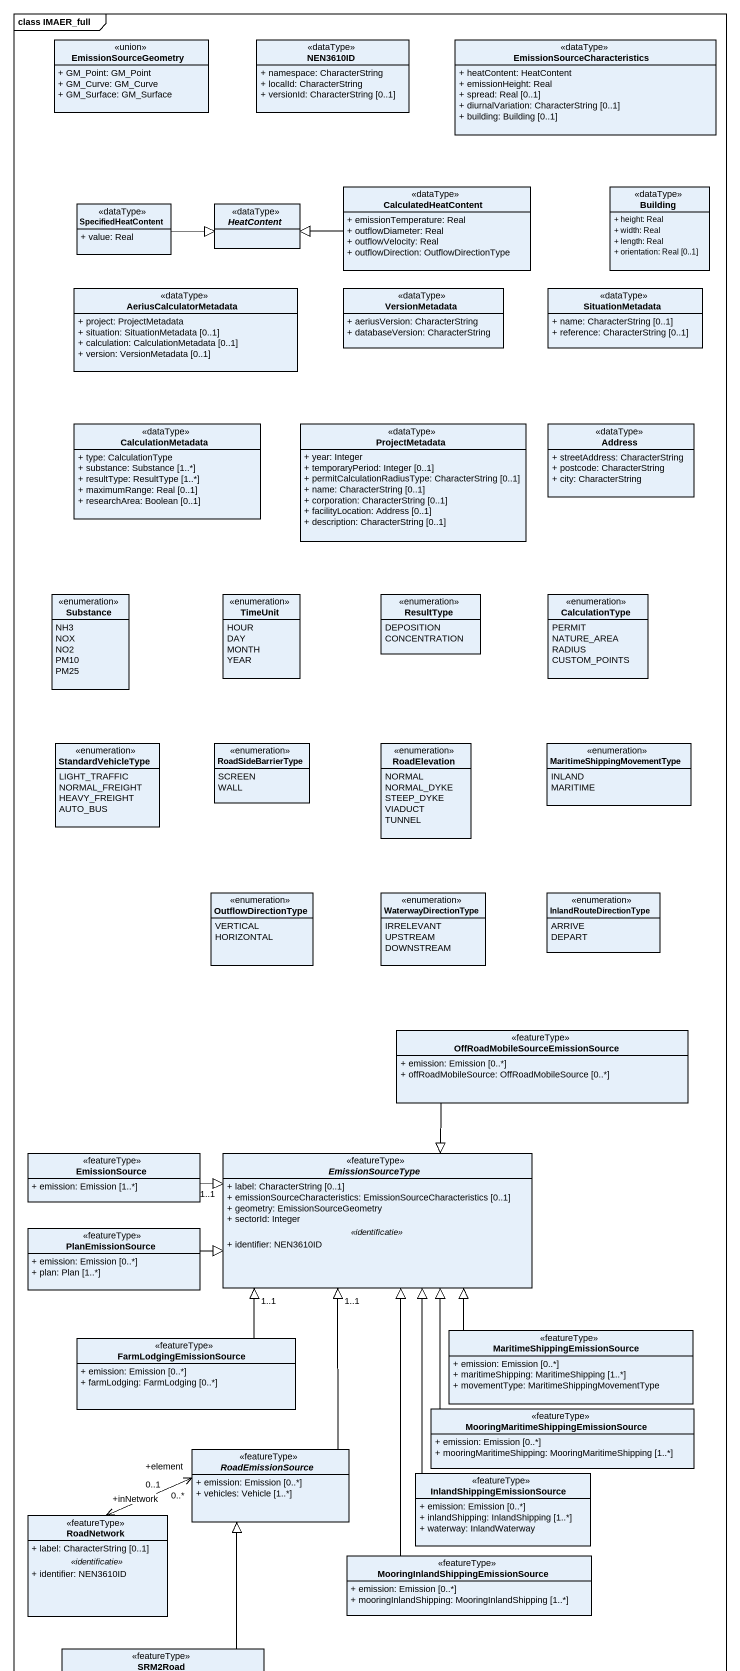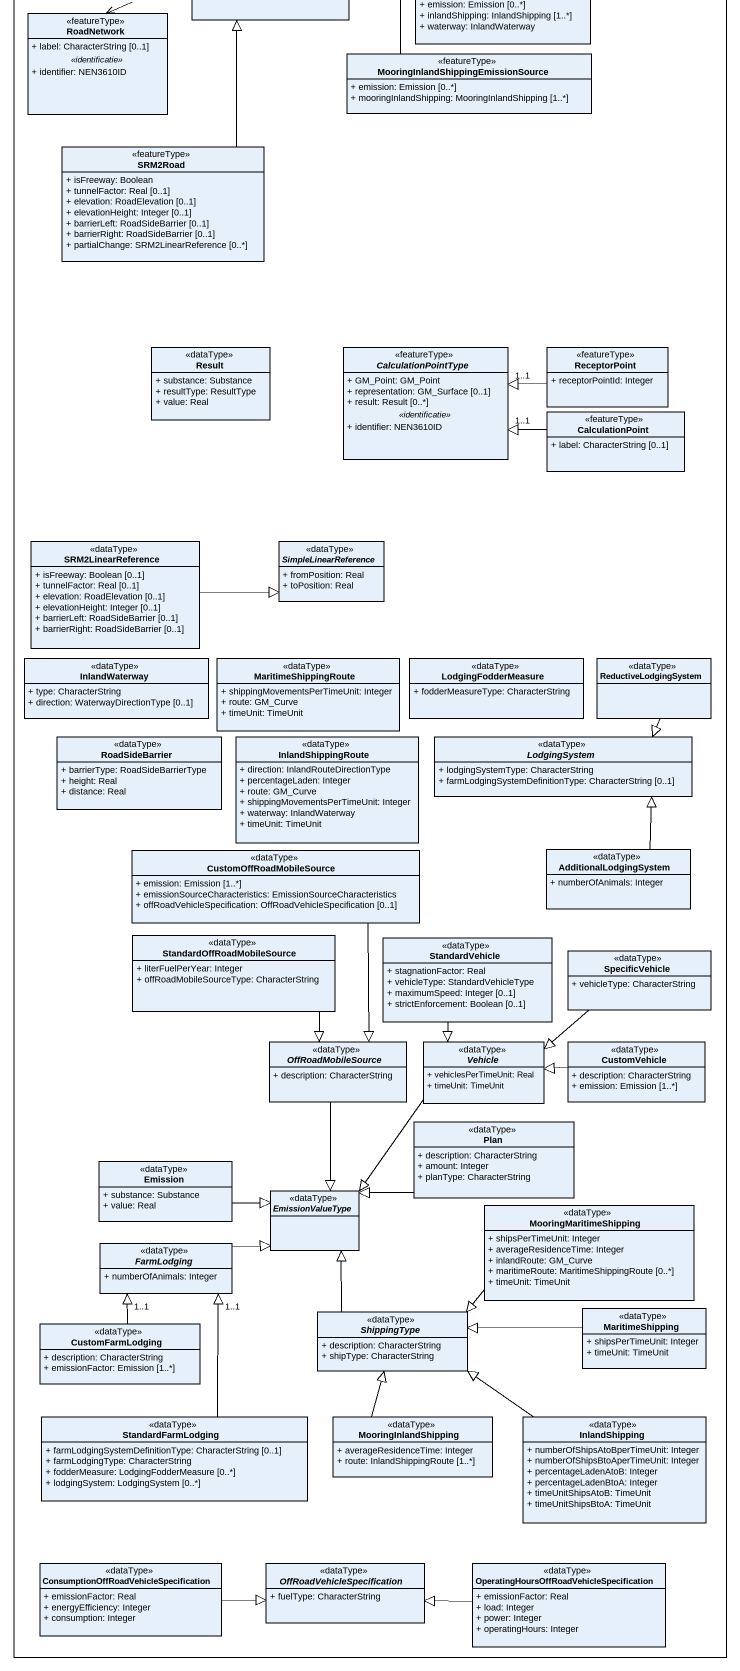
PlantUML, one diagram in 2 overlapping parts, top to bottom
@startuml
mainframe class IMAER_full
hide circle
hide empty members
skinparam classAttributeIconSize 0
class EmissionSourceGeometry <<union>> {
  + GM_Point: GM_Point
  + GM_Curve: GM_Curve
  + GM_Surface: GM_Surface
}
class NEN3610ID <<dataType>> {
  + namespace: CharacterString
  + localId: CharacterString
  + versionId: CharacterString [0..1]
}
class "EmissionSourceCharacteristics" as EmissionSourceCharacteristic <<dataType>> {
  + heatContent: HeatContent
  + emissionHeight: Real
  + spread: Real [0..1]
  + diurnalVariation: CharacterString [0..1]
  + building: Building [0..1]
}
class CalculatedHeatContent <<dataType>> {
  + emissionTemperature: Real
  + outflowDiameter: Real
  + outflowVelocity: Real
  + outflowDirection: OutflowDirectionType
}
class Building <<dataType>> {
  + height: Real
  + width: Real
  + length: Real
  + orientation: Real [0..1]
}
class SpecifiedHeatContent <<dataType>> {
  + value: Real
}
abstract class HeatContent <<dataType>>
class AeriusCalculatorMetadata <<dataType>> {
  + project: ProjectMetadata
  + situation: SituationMetadata [0..1]
  + calculation: CalculationMetadata [0..1]
  + version: VersionMetadata [0..1]
}
class VersionMetadata <<dataType>> {
  + aeriusVersion: CharacterString
  + databaseVersion: CharacterString
}
class SituationMetadata <<dataType>> {
  + name: CharacterString [0..1]
  + reference: CharacterString [0..1]
}
class CalculationMetadata <<dataType>> {
  + type: CalculationType
  + substance: Substance [1..*]
  + resultType: ResultType [1..*]
  + maximumRange: Real [0..1]
  + researchArea: Boolean [0..1]
}
class ProjectMetadata <<dataType>> {
  + year: Integer
  + temporaryPeriod: Integer [0..1]
  + permitCalculationRadiusType: CharacterString [0..1]
  + name: CharacterString [0..1]
  + corporation: CharacterString [0..1]
  + facilityLocation: Address [0..1]
  + description: CharacterString [0..1]
}
class Address <<dataType>> {
  + streetAddress: CharacterString
  + postcode: CharacterString
  + city: CharacterString
}
enum Substance {
  NH3
  NOX
  NO2
  PM10
  PM25
}
enum TimeUnit <<enumeration>> {
  HOUR
  DAY
  MONTH
  YEAR
}
enum ResultType {
  DEPOSITION
  CONCENTRATION
}
enum CalculationType {
  PERMIT
  NATURE_AREA
  RADIUS
  CUSTOM_POINTS
}
enum StandardVehicleType {
  LIGHT_TRAFFIC
  NORMAL_FREIGHT
  HEAVY_FREIGHT
  AUTO_BUS
}
enum RoadSideBarrierType {
  SCREEN
  WALL
}
enum RoadElevation {
  NORMAL
  NORMAL_DYKE
  STEEP_DYKE
  VIADUCT
  TUNNEL
}
enum MaritimeShippingMovementType {
  INLAND
  MARITIME
}
enum OutflowDirectionType {
  VERTICAL
  HORIZONTAL
}
enum WaterwayDirectionType {
  IRRELEVANT
  UPSTREAM
  DOWNSTREAM
}
enum InlandRouteDirectionType {
  ARRIVE
  DEPART
}
class "OffRoadMobileSourceEmissionSource" as OffRoadMobileSourceEmissionS <<featureType>> {
  + emission: Emission [0..*]
  + offRoadMobileSource: OffRoadMobileSource [0..*]
}
class EmissionSource <<featureType>> {
  + emission: Emission [1..*]
}
abstract class EmissionSourceType <<featureType>> {
  + label: CharacterString [0..1]
  + emissionSourceCharacteristics: EmissionSourceCharacteristics [0..1]
  + geometry: EmissionSourceGeometry
  + sectorId: Integer
  .. <<identificatie>> ..
  + identifier: NEN3610ID
}
class PlanEmissionSource <<featureType>> {
  + emission: Emission [0..*]
  + plan: Plan [1..*]
}
class FarmLodgingEmissionSource <<featureType>> {
  + emission: Emission [0..*]
  + farmLodging: FarmLodging [0..*]
}
class "MaritimeShippingEmissionSource" as MaritimeShippingEmissionSour <<featureType>> {
  + emission: Emission [0..*]
  + maritimeShipping: MaritimeShipping [1..*]
  + movementType: MaritimeShippingMovementType
}
class "MooringMaritimeShippingEmissionSource" as MooringMaritimeShippingEmiss <<featureType>> {
  + emission: Emission [0..*]
  + mooringMaritimeShipping: MooringMaritimeShipping [1..*]
}
abstract class RoadEmissionSource <<featureType>> {
  + emission: Emission [0..*]
  + vehicles: Vehicle [1..*]
}
class InlandShippingEmissionSource <<featureType>> {
  + emission: Emission [0..*]
  + inlandShipping: InlandShipping [1..*]
  + waterway: InlandWaterway
}
class RoadNetwork <<featureType>> {
  + label: CharacterString [0..1]
  .. <<identificatie>> ..
  + identifier: NEN3610ID
}
class "MooringInlandShippingEmissionSource" as MooringInlandShippingEmissio <<featureType>> {
  + emission: Emission [0..*]
  + mooringInlandShipping: MooringInlandShipping [1..*]
}
class SRM2Road <<featureType>> {
  + isFreeway: Boolean
  + tunnelFactor: Real [0..1]
  + elevation: RoadElevation [0..1]
  + elevationHeight: Integer [0..1]
  + barrierLeft: RoadSideBarrier [0..1]
  + barrierRight: RoadSideBarrier [0..1]
  + partialChange: SRM2LinearReference [0..*]
}
class Result <<dataType>> {
  + substance: Substance
  + resultType: ResultType
  + value: Real
}
abstract class CalculationPointType <<featureType>> {
  + GM_Point: GM_Point
  + representation: GM_Surface [0..1]
  + result: Result [0..*]
  .. <<identificatie>> ..
  + identifier: NEN3610ID
}
class ReceptorPoint <<featureType>> {
  + receptorPointId: Integer
}
class CalculationPoint <<featureType>> {
  + label: CharacterString [0..1]
}
class SRM2LinearReference <<dataType>> {
  + isFreeway: Boolean [0..1]
  + tunnelFactor: Real [0..1]
  + elevation: RoadElevation [0..1]
  + elevationHeight: Integer [0..1]
  + barrierLeft: RoadSideBarrier [0..1]
  + barrierRight: RoadSideBarrier [0..1]
}
abstract class SimpleLinearReference <<dataType>> {
  + fromPosition: Real
  + toPosition: Real
}
class InlandWaterway <<dataType>> {
  + type: CharacterString
  + direction: WaterwayDirectionType [0..1]
}
class MaritimeShippingRoute <<dataType>> {
  + shippingMovementsPerTimeUnit: Integer
  + route: GM_Curve
  + timeUnit: TimeUnit
}
class LodgingFodderMeasure <<dataType>> {
  + fodderMeasureType: CharacterString
}
class ReductiveLodgingSystem <<dataType>>
class RoadSideBarrier <<dataType>> {
  + barrierType: RoadSideBarrierType
  + height: Real
  + distance: Real
}
class InlandShippingRoute <<dataType>> {
  + direction: InlandRouteDirectionType
  + percentageLaden: Integer
  + route: GM_Curve
  + shippingMovementsPerTimeUnit: Integer
  + waterway: InlandWaterway
  + timeUnit: TimeUnit
}
abstract class LodgingSystem <<dataType>> {
  + lodgingSystemType: CharacterString
  + farmLodgingSystemDefinitionType: CharacterString [0..1]
}
class CustomOffRoadMobileSource <<dataType>> {
  + emission: Emission [1..*]
  + emissionSourceCharacteristics: EmissionSourceCharacteristics
  + offRoadVehicleSpecification: OffRoadVehicleSpecification [0..1]
}
class AdditionalLodgingSystem <<dataType>> {
  + numberOfAnimals: Integer
}
class StandardOffRoadMobileSource <<dataType>> {
  + literFuelPerYear: Integer
  + offRoadMobileSourceType: CharacterString
}
class StandardVehicle <<dataType>> {
  + stagnationFactor: Real
  + vehicleType: StandardVehicleType
  + maximumSpeed: Integer [0..1]
  + strictEnforcement: Boolean [0..1]
}
class SpecificVehicle <<dataType>> {
  + vehicleType: CharacterString
}
abstract class OffRoadMobileSource <<dataType>> {
  + description: CharacterString
}
abstract class Vehicle <<dataType>> {
  + vehiclesPerTimeUnit: Real
  + timeUnit: TimeUnit
}
class CustomVehicle <<dataType>> {
  + description: CharacterString
  + emission: Emission [1..*]
}
class Plan <<dataType>> {
  + description: CharacterString
  + amount: Integer
  + planType: CharacterString
}
class Emission <<dataType>> {
  + substance: Substance
  + value: Real
}
abstract class EmissionValueType <<dataType>>
class MooringMaritimeShipping <<dataType>> {
  + shipsPerTimeUnit: Integer
  + averageResidenceTime: Integer
  + inlandRoute: GM_Curve
  + maritimeRoute: MaritimeShippingRoute [0..*]
  + timeUnit: TimeUnit
}
abstract class FarmLodging <<dataType>> {
  + numberOfAnimals: Integer
}
abstract class ShippingType <<dataType>> {
  + description: CharacterString
  + shipType: CharacterString
}
class MaritimeShipping <<dataType>> {
  + shipsPerTimeUnit: Integer
  + timeUnit: TimeUnit
}
class CustomFarmLodging <<dataType>> {
  + description: CharacterString
  + emissionFactor: Emission [1..*]
}
class StandardFarmLodging <<dataType>> {
  + farmLodgingSystemDefinitionType: CharacterString [0..1]
  + farmLodgingType: CharacterString
  + fodderMeasure: LodgingFodderMeasure [0..*]
  + lodgingSystem: LodgingSystem [0..*]
}
class MooringInlandShipping <<dataType>> {
  + averageResidenceTime: Integer
  + route: InlandShippingRoute [1..*]
}
class InlandShipping <<dataType>> {
  + numberOfShipsAtoBperTimeUnit: Integer
  + numberOfShipsBtoAperTimeUnit: Integer
  + percentageLadenAtoB: Integer
  + percentageLadenBtoA: Integer
  + timeUnitShipsAtoB: TimeUnit
  + timeUnitShipsBtoA: TimeUnit
}
class "ConsumptionOffRoadVehicleSpecification" as ConsumptionOffRoadVehicleSpe <<dataType>> {
  + emissionFactor: Real
  + energyEfficiency: Integer
  + consumption: Integer
}
abstract class OffRoadVehicleSpecification <<dataType>> {
  + fuelType: CharacterString
}
class "OperatingHoursOffRoadVehicleSpecification" as OperatingHoursOffRoadVehicle <<dataType>> {
  + emissionFactor: Real
  + load: Integer
  + power: Integer
  + operatingHours: Integer
}
CalculatedHeatContent -left-|> HeatContent
SpecifiedHeatContent -right-|> HeatContent
OffRoadMobileSourceEmissionS --|> EmissionSourceType
EmissionSource -right-|> "1..1" EmissionSourceType
PlanEmissionSource -right-|> EmissionSourceType
FarmLodgingEmissionSource -up-|> "1..1" EmissionSourceType
MaritimeShippingEmissionSour -up-|> EmissionSourceType
MooringMaritimeShippingEmiss -up-|> EmissionSourceType
RoadEmissionSource -up-|> "1..1" EmissionSourceType
InlandShippingEmissionSource -up-|> EmissionSourceType
RoadNetwork "+inNetwork\n0..1" <-right-> "+element\n0..*" RoadEmissionSource
MooringInlandShippingEmissio -up-|> EmissionSourceType
SRM2Road -up-|> RoadEmissionSource
ReceptorPoint -left-|> "1..1" CalculationPointType
CalculationPoint -left-|> "1..1" CalculationPointType
SRM2LinearReference -right-|> SimpleLinearReference
ReductiveLodgingSystem --|> LodgingSystem
CustomOffRoadMobileSource --|> OffRoadMobileSource
AdditionalLodgingSystem -up-|> LodgingSystem
StandardOffRoadMobileSource --|> OffRoadMobileSource
StandardVehicle --|> Vehicle
SpecificVehicle -left-|> Vehicle
OffRoadMobileSource --|> EmissionValueType
Vehicle --|> EmissionValueType
CustomVehicle -left-|> Vehicle
Plan -left-|> EmissionValueType
Emission -right-|> EmissionValueType
MooringMaritimeShipping -left-|> ShippingType
FarmLodging -right-|> EmissionValueType
ShippingType -up-|> EmissionValueType
MaritimeShipping -left-|> ShippingType
CustomFarmLodging -up-|> "1..1" FarmLodging
StandardFarmLodging -up-|> "1..1" FarmLodging
MooringInlandShipping -up-|> ShippingType
InlandShipping -left-|> ShippingType
ConsumptionOffRoadVehicleSpe -right-|> OffRoadVehicleSpecification
OperatingHoursOffRoadVehicle -left-|> OffRoadVehicleSpecification
@enduml
